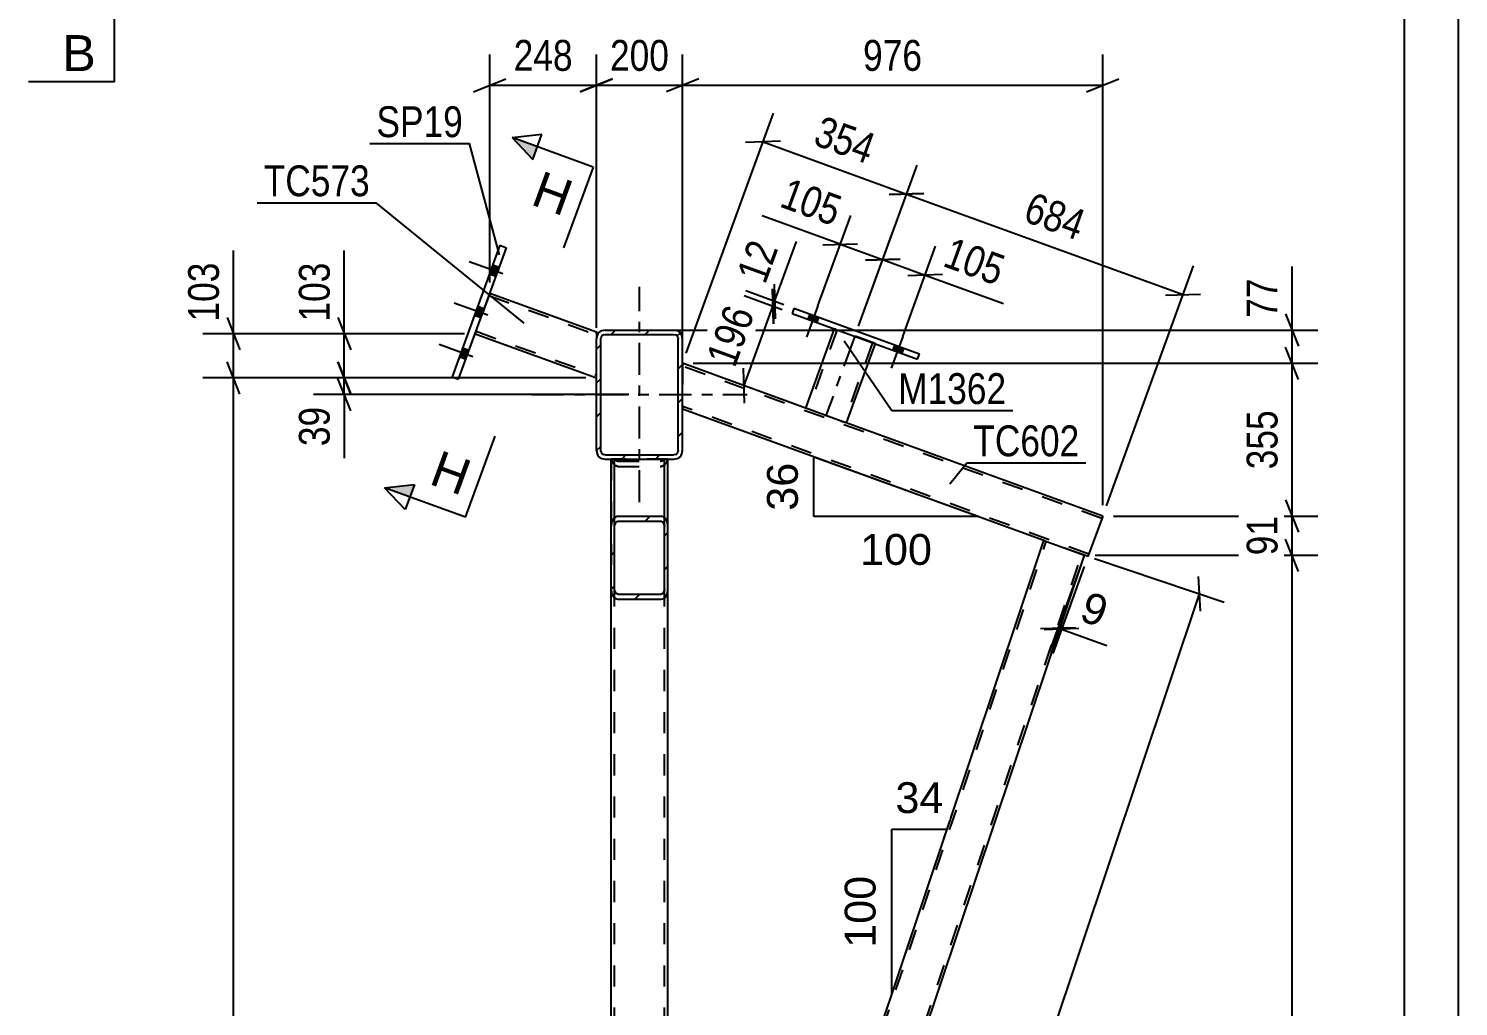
# Model space of a CAD drawing. Header units: millimetres. Extents: x -88 to 753, y -416 to 178.
# Drawn here: x 619.8 to 752.6, y -229.6 to -138.7 of the extents above; entities that cross this region are included whole.
import ezdxf

# ---------------------------------------------------------------- set-up
doc = ezdxf.new("R2010")
doc.units = ezdxf.units.MM
doc.linetypes.add('DXK_LINE_DOT2', pattern=[3.9198, 1.9599, -1.9599])
doc.linetypes.add('DXK_LINE_DOT3', pattern=[5.9187, 2.979, -0.9799, 0.9799, -0.9799])
doc.styles.add('Arial', font='ARIAL.TTF', dxfattribs={"height": 0.2})
doc.styles.add('Arial Narrow', font='ARIALN.TTF', dxfattribs={"height": 0.2})

# ---------------------------------------------------------------- blocks, each defined once
blk = doc.blocks.new('Unknown-761550090-1163')
at = {"color": 5, "linetype": 'Continuous'}
for p, q in [((752.6, -415.8), (752.6, 178.2)), ((747.6, -410.8), (747.6, 173.2))]:
    blk.add_line(p, q, dxfattribs=at)
blk = doc.blocks.new('Part-761550090-4256 - 4208')
at = {"linetype": 'Continuous'}
h = blk.add_hatch(dxfattribs=at)
h.set_pattern_fill('', scale=0.7, style=0, pattern_type=0)
h.set_pattern_definition([(45, (673.8828, -190.8086), (-1.57154, 1.57154), [])])
h.paths.add_polyline_path([(673.88, -184.97), (673.88, -190.81), (673.93, -191.17), (674.07, -191.47), (674.28, -191.67), (674.52, -191.74), (678.52, -191.74), (678.77, -191.67), (678.98, -191.47), (679.11, -191.17), (679.16, -190.81), (679.16, -184.97), (679.11, -184.61), (678.98, -184.31), (678.77, -184.11), (678.52, -184.04), (674.52, -184.04), (674.28, -184.11), (674.07, -184.31), (673.93, -184.61)])
h.paths.add_polyline_path([(674.3, -184.64), (674.4, -184.54), (674.52, -184.5), (678.52, -184.5), (678.65, -184.54), (678.75, -184.64), (678.82, -184.79), (678.84, -184.97), (678.84, -190.81), (678.82, -190.99), (678.75, -191.14), (678.65, -191.24), (678.52, -191.28), (674.52, -191.28), (674.4, -191.24), (674.3, -191.14), (674.23, -190.99), (674.2, -190.81), (674.2, -184.97), (674.23, -184.79)])
at = {"color": 2, "linetype": 'Continuous'}
for p, q in [((673.88, -184.97), (673.88, -178.74)), ((679.16, -184.97), (679.16, -178.74)), ((673.93, -184.61), (673.88, -184.97)), ((674.52, -184.04), (674.28, -184.11)), ((674.4, -184.54), (674.52, -184.5)), ((674.52, -184.04), (678.52, -184.04)), ((674.52, -184.5), (678.52, -184.5)), ((678.77, -184.11), (678.52, -184.04)), ((678.52, -184.5), (678.65, -184.54)), ((679.16, -184.97), (679.11, -184.61)), ((673.88, -190.81), (673.88, -184.97)), ((674.2, -184.97), (674.23, -184.79)), ((674.2, -190.81), (674.2, -184.97)), ((678.82, -184.79), (678.84, -184.97)), ((678.84, -190.81), (678.84, -184.97)), ((679.16, -190.81), (679.16, -184.97)), ((673.88, -190.81), (673.93, -191.17)), ((674.23, -190.99), (674.2, -190.81)), ((674.52, -191.28), (674.4, -191.24)), ((674.52, -191.28), (678.52, -191.28)), ((678.65, -191.24), (678.52, -191.28)), ((678.84, -190.81), (678.82, -190.99)), ((679.11, -191.17), (679.16, -190.81)), ((674.28, -191.67), (674.52, -191.74)), ((674.52, -191.74), (678.52, -191.74)), ((678.52, -191.74), (678.77, -191.67))]:
    blk.add_line(p, q, dxfattribs=at)
at = {"color": 7, "linetype": 'DXK_LINE_DOT2'}
for p, q in [((673.88, -178.74), (679.16, -178.74)), ((673.93, -178.82), (673.92, -178.74)), ((674.2, -190.81), (674.2, -178.74)), ((674.27, -178.74), (674.3, -178.79)), ((674.3, -178.79), (674.4, -178.9)), ((674.4, -178.9), (674.52, -178.93)), ((674.52, -178.93), (678.52, -178.93)), ((678.52, -178.93), (678.65, -178.9)), ((678.65, -178.9), (678.75, -178.79)), ((678.75, -178.79), (678.78, -178.74)), ((678.84, -190.81), (678.84, -178.74)), ((679.13, -178.74), (679.11, -178.82)), ((674.52, -179.4), (674.28, -179.33)), ((674.52, -179.4), (678.52, -179.4)), ((678.77, -179.33), (678.52, -179.4)), ((673.88, -190.81), (673.88, -184.97)), ((679.16, -190.81), (679.16, -184.97))]:
    blk.add_line(p, q, dxfattribs=at)
for centre, start, end in [((674.76, -178.63), 193.2949, 235.5336), ((678.29, -178.63), 304.4664, 346.7051)]:
    blk.add_arc(centre, 0.85, start, end, dxfattribs=at)
at = {"color": 2, "linetype": 'Continuous'}
for centre, radius, start, end in [((674.76, -184.81), 0.85, 124.4664, 166.7051), ((674.64, -184.89), 0.425, 124.4664, 166.7051), ((678.4, -184.89), 0.425, 13.2949, 55.5336), ((678.29, -184.81), 0.85, 13.2949, 55.5336), ((674.76, -190.97), 0.85, 193.2949, 235.5336), ((674.64, -190.89), 0.425, 193.2949, 235.5336), ((678.4, -190.89), 0.425, 304.4664, 346.7051), ((678.29, -190.97), 0.85, 304.4664, 346.7051)]:
    blk.add_arc(centre, radius, start, end, dxfattribs=at)
blk = doc.blocks.new('Part-761550090-4248 - 4208')
at = {"color": 7, "linetype": 'DXK_LINE_DOT2'}
for p, q in [((673.88, -178.74), (679.16, -178.74)), ((673.88, -190.81), (673.88, -178.74)), ((674.2, -294.34), (674.2, -178.74)), ((678.84, -294.34), (678.84, -178.74)), ((679.16, -190.81), (679.16, -178.74)), ((673.88, -294.34), (673.88, -282.27)), ((679.16, -294.34), (679.16, -282.27)), ((673.88, -294.34), (679.16, -294.34))]:
    blk.add_line(p, q, dxfattribs=at)
at = {"color": 2, "linetype": 'Continuous'}
for p, q in [((673.88, -282.27), (673.88, -190.81)), ((679.16, -282.27), (679.16, -190.81))]:
    blk.add_line(p, q, dxfattribs=at)
blk = doc.blocks.new('Part-761550090-4241 - 4208')
at = {"color": 7, "linetype": 'DXK_LINE_DOT2'}
for p, q in [((662.61, -163.32), (661.25, -167.08)), ((662.53, -163.54), (672.52, -167.18)), ((661.33, -166.85), (672.52, -170.92)), ((672.52, -167.07), (672.52, -166.92)), ((672.52, -171.18), (672.52, -167.54))]:
    blk.add_line(p, q, dxfattribs=at)
at = {"color": 2, "linetype": 'Continuous'}
for p, q in [((662.61, -163.32), (672.52, -166.92)), ((661.25, -167.08), (672.52, -171.18)), ((672.52, -166.92), (672.52, -166.96)), ((672.52, -166.96), (672.52, -167.07)), ((672.52, -167.07), (672.52, -167.54))]:
    blk.add_line(p, q, dxfattribs=at)
blk = doc.blocks.new('Part-761550090-4259 - 4208')
at = {"color": 7, "linetype": 'DXK_LINE_DOT2'}
for p, q in [((679.16, -178.74), (673.88, -178.74)), ((673.88, -178.74), (673.88, -188.95)), ((673.92, -178.74), (673.93, -178.82)), ((674.2, -188.95), (674.2, -178.74)), ((674.3, -178.79), (674.27, -178.74)), ((674.4, -178.9), (674.3, -178.79)), ((674.52, -178.93), (674.4, -178.9)), ((674.52, -178.93), (678.52, -178.93)), ((678.65, -178.9), (678.52, -178.93)), ((678.75, -178.79), (678.65, -178.9)), ((678.78, -178.74), (678.75, -178.79)), ((678.84, -188.95), (678.84, -178.74)), ((679.11, -178.82), (679.13, -178.74)), ((679.16, -188.95), (679.16, -178.74)), ((674.28, -179.33), (674.52, -179.4)), ((674.52, -179.4), (678.52, -179.4)), ((678.52, -179.4), (678.77, -179.33))]:
    blk.add_line(p, q, dxfattribs=at)
for centre, start, end in [((674.76, -178.63), 193.2949, 235.5336), ((678.29, -178.63), 304.4664, 346.7051)]:
    blk.add_arc(centre, 0.85, start, end, dxfattribs=at)
blk = doc.blocks.new('Part-761550090-4275 - 4208')
at = {"color": 2, "linetype": 'Continuous'}
for p, q in [((695.27, -175.19), (680.52, -169.83)), ((714.09, -186.29), (680.52, -174.09)), ((719.55, -184.01), (695.72, -175.36)), ((719.55, -184.01), (718.18, -187.77)), ((718.18, -187.77), (717.85, -187.65))]:
    blk.add_line(p, q, dxfattribs=at)
at = {"color": 7, "linetype": 'DXK_LINE_DOT2'}
for p, q in [((680.52, -169.83), (680.52, -174.09)), ((719.46, -184.24), (680.52, -170.09)), ((718.26, -187.55), (680.52, -173.83)), ((695.72, -175.36), (695.27, -175.19)), ((719.5, -184.15), (719.55, -184.01)), ((717.85, -187.65), (714.09, -186.29))]:
    blk.add_line(p, q, dxfattribs=at)
blk = doc.blocks.new('Bolt-761550090-4282 - 4208')
at = {"linetype": 'Continuous'}
for points in [[(693.16, -165.57), (692.33, -165.27), (692.16, -165.72), (692.99, -166.02)], [(701.05, -168.44), (700.22, -168.14), (700.06, -168.59), (700.89, -168.9)]]:
    blk.add_hatch(color=1, dxfattribs=at).paths.add_polyline_path(points)
at = {"color": 1, "linetype": 'Continuous'}
for p, q in [((693.08, -164.48), (692.02, -167.41)), ((692.33, -165.27), (692.16, -165.72)), ((693.16, -165.57), (692.99, -166.02)), ((700.98, -167.35), (699.91, -170.29)), ((700.22, -168.14), (700.06, -168.59)), ((701.05, -168.44), (700.89, -168.9))]:
    blk.add_line(p, q, dxfattribs=at)
blk = doc.blocks.new('Bolt-761550090-4283 - 4208')
at = {"linetype": 'Continuous'}
for points in [[(693.16, -165.57), (692.33, -165.27), (692.16, -165.72), (692.99, -166.02)], [(701.05, -168.44), (700.22, -168.14), (700.06, -168.59), (700.89, -168.9)]]:
    blk.add_hatch(color=1, dxfattribs=at).paths.add_polyline_path(points)
at = {"color": 1, "linetype": 'Continuous'}
for p, q in [((693.08, -164.48), (692.02, -167.41)), ((692.33, -165.27), (692.16, -165.72)), ((693.16, -165.57), (692.99, -166.02)), ((700.98, -167.35), (699.91, -170.29)), ((700.22, -168.14), (700.06, -168.59)), ((701.05, -168.44), (700.89, -168.9))]:
    blk.add_line(p, q, dxfattribs=at)
blk = doc.blocks.new('Bolt-761550090-4284 - 4208')
at = {"linetype": 'Continuous'}
for points in [[(663.18, -161.76), (663.48, -160.93), (662.88, -160.71), (662.58, -161.54)], [(663.18, -161.76), (663.48, -160.93), (662.88, -160.71), (662.58, -161.54)], [(663.18, -161.76), (663.48, -160.93), (662.88, -160.71), (662.58, -161.54)], [(661.78, -165.61), (662.08, -164.78), (661.48, -164.56), (661.18, -165.39)], [(661.78, -165.61), (662.08, -164.78), (661.48, -164.56), (661.18, -165.39)], [(660.38, -169.46), (660.68, -168.64), (660.08, -168.42), (659.78, -169.24)], [(660.38, -169.46), (660.68, -168.64), (660.08, -168.42), (659.78, -169.24)], [(660.38, -169.46), (660.68, -168.64), (660.08, -168.42), (659.78, -169.24)]]:
    blk.add_hatch(color=1, dxfattribs=at).paths.add_polyline_path(points)
at = {"color": 1, "linetype": 'Continuous'}
for p, q in [((663.82, -161.52), (660.7, -160.39)), ((663.82, -161.52), (660.7, -160.39)), ((663.82, -161.52), (660.7, -160.39)), ((663.48, -160.93), (662.88, -160.71)), ((663.48, -160.93), (662.88, -160.71)), ((663.48, -160.93), (662.88, -160.71)), ((663.18, -161.76), (662.58, -161.54)), ((663.18, -161.76), (662.58, -161.54)), ((663.18, -161.76), (662.58, -161.54)), ((662.42, -165.37), (659.3, -164.24)), ((662.42, -165.37), (659.3, -164.24)), ((662.08, -164.78), (661.48, -164.56)), ((662.08, -164.78), (661.48, -164.56)), ((661.78, -165.61), (661.18, -165.39)), ((661.78, -165.61), (661.18, -165.39)), ((661.02, -169.23), (657.9, -168.09)), ((661.02, -169.23), (657.9, -168.09)), ((661.02, -169.23), (657.9, -168.09)), ((660.68, -168.64), (660.08, -168.42)), ((660.68, -168.64), (660.08, -168.42)), ((660.68, -168.64), (660.08, -168.42)), ((660.38, -169.46), (659.78, -169.24)), ((660.38, -169.46), (659.78, -169.24)), ((660.38, -169.46), (659.78, -169.24))]:
    blk.add_line(p, q, dxfattribs=at)
blk = doc.blocks.new('Part-761550090-4303 - 4208')
at = {"linetype": 'Continuous'}
h = blk.add_hatch(dxfattribs=at)
h.set_pattern_fill('', scale=0.7, style=0, pattern_type=0)
h.set_pattern_definition([(45, (672.5228, -177.938), (-1.57154, 1.57154), [])])
h.paths.add_polyline_path([(672.52, -167.54), (672.52, -177.94), (672.58, -178.24), (672.76, -178.5), (673.02, -178.68), (673.32, -178.74), (679.72, -178.74), (680.03, -178.68), (680.29, -178.5), (680.46, -178.24), (680.52, -177.94), (680.52, -167.54), (680.46, -167.23), (680.29, -166.97), (680.03, -166.8), (679.72, -166.74), (673.32, -166.74), (673.02, -166.8), (672.76, -166.97), (672.58, -167.23)])
h.paths.add_polyline_path([(673.04, -167.26), (673.17, -167.17), (673.32, -167.14), (679.72, -167.14), (679.88, -167.17), (680.01, -167.26), (680.09, -167.39), (680.12, -167.54), (680.12, -177.94), (680.09, -178.09), (680.01, -178.22), (679.88, -178.31), (679.72, -178.34), (673.32, -178.34), (673.17, -178.31), (673.04, -178.22), (672.95, -178.09), (672.92, -177.94), (672.92, -167.54), (672.95, -167.39)])
at = {"color": 7, "linetype": 'DXK_LINE_DOT3'}
for p, q in [((676.52, -182.74), (676.52, -162.74)), ((666.52, -172.74), (686.52, -172.74))]:
    blk.add_line(p, q, dxfattribs=at)
at = {"color": 2, "linetype": 'Continuous'}
for p, q in [((672.58, -167.23), (672.52, -167.54)), ((673.32, -166.74), (673.02, -166.8)), ((673.17, -167.17), (673.32, -167.14)), ((673.32, -166.74), (679.72, -166.74)), ((673.32, -167.14), (679.72, -167.14)), ((680.03, -166.8), (679.72, -166.74)), ((679.72, -167.14), (679.88, -167.17)), ((680.52, -167.54), (680.46, -167.23)), ((672.52, -177.94), (672.52, -167.54)), ((672.92, -167.54), (672.95, -167.39)), ((672.92, -177.94), (672.92, -167.54)), ((680.09, -167.39), (680.12, -167.54)), ((680.12, -177.94), (680.12, -167.54)), ((680.52, -177.94), (680.52, -167.54)), ((672.52, -177.94), (672.58, -178.24)), ((672.95, -178.09), (672.92, -177.94)), ((680.12, -177.94), (680.09, -178.09)), ((680.46, -178.24), (680.52, -177.94)), ((673.02, -178.68), (673.32, -178.74)), ((673.32, -178.34), (673.17, -178.31)), ((673.32, -178.34), (679.72, -178.34)), ((673.32, -178.74), (679.72, -178.74)), ((679.88, -178.31), (679.72, -178.34)), ((679.72, -178.74), (680.03, -178.68))]:
    blk.add_line(p, q, dxfattribs=at)
for centre, radius, start, end in [((673.32, -167.54), 0.8, 112.5, 157.5), ((673.32, -167.54), 0.4, 112.5, 157.5), ((679.72, -167.54), 0.4, 22.5, 67.5), ((679.72, -167.54), 0.8, 22.5, 67.5), ((673.32, -177.94), 0.8, 202.5, 247.5), ((673.32, -177.94), 0.4, 202.5, 247.5), ((679.72, -177.94), 0.4, 292.5, 337.5), ((679.72, -177.94), 0.8, 292.5, 337.5)]:
    blk.add_arc(centre, radius, start, end, dxfattribs=at)
blk = doc.blocks.new('Part-761550090-4310 - 4208')
at = {"color": 2, "linetype": 'Continuous'}
for p, q in [((690.86, -164.74), (690.7, -165.19)), ((690.7, -165.19), (702.35, -169.43)), ((702.52, -168.98), (690.86, -164.74)), ((702.35, -169.43), (702.52, -168.98))]:
    blk.add_line(p, q, dxfattribs=at)
blk = doc.blocks.new('Part-761550090-4329 - 4208')
at = {"color": 2, "linetype": 'Continuous'}
for p, q in [((679.16, -290.43), (714.09, -186.29)), ((714.09, -186.29), (717.85, -187.65)), ((680.52, -298.96), (717.85, -187.65))]:
    blk.add_line(p, q, dxfattribs=at)
at = {"color": 7, "linetype": 'DXK_LINE_DOT2'}
for p, q in [((679.16, -291.19), (714.31, -186.37)), ((680.52, -298.2), (717.62, -187.57)), ((679.16, -294.34), (679.16, -290.43)), ((679.72, -294.34), (679.16, -294.34)), ((680.03, -294.4), (679.72, -294.34)), ((679.72, -294.34), (680.03, -294.4)), ((680.03, -294.4), (679.72, -294.34)), ((679.72, -294.34), (680.03, -294.4)), ((680.52, -295.14), (680.46, -294.83)), ((680.46, -294.83), (680.52, -295.14)), ((680.52, -295.14), (680.46, -294.83)), ((680.46, -294.83), (680.52, -295.14)), ((680.52, -298.96), (680.52, -295.14))]:
    blk.add_line(p, q, dxfattribs=at)
blk.add_arc((679.72, -295.14), 0.8, 22.5, 67.5, dxfattribs=at)
blk.add_arc((679.72, -295.14), 0.8, 22.5, 67.5, dxfattribs=at)
blk.add_arc((679.72, -295.14), 0.8, 22.5, 67.5, dxfattribs=at)
blk.add_arc((679.72, -295.14), 0.8, 22.5, 67.5, dxfattribs=at)
blk = doc.blocks.new('Part-761550090-4334 - 4208')
at = {"color": 2, "linetype": 'Continuous'}
for p, q in [((663.55, -158.87), (659.11, -171.09)), ((659.71, -171.3), (664.15, -159.09)), ((663.55, -158.87), (664.15, -159.09)), ((659.11, -171.09), (659.71, -171.3))]:
    blk.add_line(p, q, dxfattribs=at)
blk = doc.blocks.new('Part-761550090-4344 - 4208')
at = {"color": 2, "linetype": 'Continuous'}
for p, q in [((691.97, -173.99), (694.65, -166.62)), ((698.4, -167.99), (695.72, -175.36)), ((695.27, -175.19), (691.97, -173.99)), ((695.69, -175.34), (695.27, -175.19)), ((695.72, -175.36), (695.69, -175.34))]:
    blk.add_line(p, q, dxfattribs=at)
at = {"color": 7, "linetype": 'DXK_LINE_DOT2'}
for p, q in [((694.87, -166.7), (692.19, -174.07)), ((698.41, -167.99), (694.65, -166.62)), ((694.65, -166.62), (694.65, -166.62)), ((694.65, -166.62), (694.65, -166.62)), ((698.18, -167.91), (695.5, -175.27)), ((698.4, -167.99), (698.41, -167.99)), ((698.41, -167.99), (698.4, -167.99)), ((692.19, -174.07), (692.21, -174.08)), ((695.27, -175.19), (695.59, -175.31))]:
    blk.add_line(p, q, dxfattribs=at)
at = {"color": 7, "linetype": 'DXK_LINE_DOT3'}
blk.add_line((696.53, -167.31), (693.84, -174.67), dxfattribs=at)
blk = doc.blocks.new('StraightDimension-761550090-17357 - 4208')
at = {"color": 7, "linetype": 'Continuous'}
for p, q in [((717.51, -188.59), (714.58, -196.66)), ((717.84, -188.71), (714.91, -196.78)), ((713.78, -194.45), (717.01, -194.35)), ((717.34, -194.47), (714.11, -194.57)), ((715.4, -194.4), (715.73, -194.52))]:
    blk.add_line(p, q, dxfattribs=at)
at = {"color": 0}
blk.add_wipeout([(719.69, -195.17), (721.13, -191.22), (717.91, -190.05), (716.48, -194)], dxfattribs=at)
at = {"color": 7, "linetype": 'Continuous'}
blk.add_line((715.73, -194.52), (719.93, -196.05), dxfattribs=at)
blk.add_line((715.73, -194.52), (719.93, -196.05), dxfattribs=at)
at = {"color": 3, "style": 'Arial'}
blk.add_text('9', height=2.87, rotation=-19.9733, dxfattribs=at).set_placement((717.25, -193.64))
blk = doc.blocks.new('AngleDimension-761550090-17528 - 4208')
at = {"color": 7, "linetype": 'Continuous'}
for p, q in [((695.13, -179.41), (692.73, -178.54)), ((692.73, -184.05), (692.73, -178.54)), ((707.97, -184.05), (692.73, -178.54)), ((707.97, -184.05), (692.73, -184.05))]:
    blk.add_line(p, q, dxfattribs=at)
at = {"color": 0}
for points in [[(691.83, -178.47), (687.63, -178.47), (687.63, -184.12), (691.83, -184.12)], [(704.29, -189.15), (704.29, -184.95), (696.41, -184.95), (696.41, -189.15)]]:
    blk.add_wipeout(points, dxfattribs=at)
at = {"color": 3, "style": 'Arial'}
blk.add_text('36', height=2.865, rotation=90.0002, dxfattribs=at).set_placement((691.23, -183.52))
blk.add_text('100', height=2.865, dxfattribs=at).set_placement((697.01, -188.55))
blk = doc.blocks.new('AngleDimension-761550090-17495 - 4208')
at = {"color": 7, "linetype": 'Continuous'}
for p, q in [((699.95, -213.1), (705.1, -213.1)), ((699.95, -228.46), (705.1, -213.1)), ((699.95, -228.46), (699.95, -213.1)), ((704.79, -214), (705.1, -213.1))]:
    blk.add_line(p, q, dxfattribs=at)
at = {"color": 0}
for points in [[(705.34, -212.2), (705.34, -208), (699.7, -208), (699.7, -212.2)], [(699.05, -216.84), (694.85, -216.84), (694.85, -224.71), (699.05, -224.71)]]:
    blk.add_wipeout(points, dxfattribs=at)
at = {"color": 3, "style": 'Arial'}
blk.add_text('34', height=2.865, dxfattribs=at).set_placement((700.3, -211.6))
blk.add_text('100', height=2.865, rotation=90.0002, dxfattribs=at).set_placement((698.45, -224.11))
blk = doc.blocks.new('StraightDimension-761550090-17427 - 4208')
at = {"color": 7, "linetype": 'Continuous'}
for p, q in [((737.14, -166.74), (737.14, -160.83)), ((737.14, -166.74), (737.14, -160.83)), ((736.54, -165.24), (737.74, -168.24)), ((677.52, -166.74), (739.54, -166.74)), ((737.14, -169.83), (737.14, -166.74)), ((737.74, -171.33), (736.54, -168.33)), ((681.52, -169.83), (739.54, -169.83))]:
    blk.add_line(p, q, dxfattribs=at)
at = {"color": 0}
blk.add_wipeout([(736.39, -161.36), (732.19, -161.36), (732.19, -166.21), (736.39, -166.21)], dxfattribs=at)
at = {"color": 3, "style": 'Arial Narrow'}
blk.add_text('77', height=2.863, rotation=90.0002, dxfattribs=at).set_placement((735.79, -165.61))
blk = doc.blocks.new('StraightDimension-761550090-14251 - 4208')
at = {"color": 7, "linetype": 'Continuous'}
for p, q in [((689.92, -164.4), (686.39, -163.11)), ((688.96, -166.15), (688.86, -162.92)), ((689.02, -162.47), (689.12, -165.7)), ((689.76, -164.85), (686.23, -163.56)), ((688.91, -164.54), (689.07, -164.08))]:
    blk.add_line(p, q, dxfattribs=at)
at = {"color": 0}
blk.add_wipeout([(690.21, -158.77), (686.26, -157.34), (684.6, -161.9), (688.55, -163.34)], dxfattribs=at)
at = {"color": 7, "linetype": 'Continuous'}
blk.add_line((689.07, -164.08), (691.09, -158.53), dxfattribs=at)
blk.add_line((689.07, -164.08), (691.09, -158.53), dxfattribs=at)
at = {"color": 3, "style": 'Arial Narrow'}
blk.add_text('12', height=2.863, rotation=69.9983, dxfattribs=at).set_placement((688.19, -162.57))
blk = doc.blocks.new('StraightDimension-761550090-14123 - 4208')
at = {"color": 7, "linetype": 'Continuous'}
for p, q in [((693.08, -164.48), (696.14, -156.09)), ((696.87, -166.37), (700.09, -157.52)), ((693.55, -158.82), (696.78, -158.72)), ((695.16, -158.77), (699.11, -160.2)), ((700.73, -160.15), (697.5, -160.25))]:
    blk.add_line(p, q, dxfattribs=at)
at = {"color": 0}
blk.add_wipeout([(694.93, -157.88), (696.36, -153.94), (690.08, -151.65), (688.65, -155.6)], dxfattribs=at)
at = {"color": 7, "linetype": 'Continuous'}
blk.add_line((695.16, -158.77), (687.9, -156.12), dxfattribs=at)
blk.add_line((695.16, -158.77), (687.9, -156.12), dxfattribs=at)
at = {"color": 3, "style": 'Arial Narrow'}
blk.add_text('105', height=2.863, rotation=-20.002, dxfattribs=at).set_placement((689.42, -155.24))
blk = doc.blocks.new('StraightDimension-761550090-13910 - 4208')
at = {"color": 7, "linetype": 'Continuous'}
for p, q in [((696.87, -166.37), (702.3, -151.43)), ((702.94, -154.06), (699.71, -154.16)), ((701.32, -154.11), (727.02, -163.45)), ((719.89, -183.07), (727.99, -160.77)), ((725.4, -163.5), (728.63, -163.4))]:
    blk.add_line(p, q, dxfattribs=at)
at = {"color": 0}
blk.add_wipeout([(717.57, -159.22), (719, -155.27), (712.72, -152.98), (711.29, -156.93)], dxfattribs=at)
at = {"color": 3, "style": 'Arial Narrow'}
blk.add_text('684', height=2.863, rotation=-19.9733, dxfattribs=at).set_placement((712.05, -156.57))
blk = doc.blocks.new('StraightDimension-761550090-17339 - 4208')
at = {"color": 7, "linetype": 'Continuous'}
for p, q in [((638.8, -167.08), (638.8, -159.34)), ((638.8, -167.08), (638.8, -159.34)), ((638.2, -165.58), (639.4, -168.58)), ((660.25, -167.08), (635.95, -167.08)), ((638.8, -171.18), (638.8, -167.08)), ((639.4, -172.68), (638.2, -169.68)), ((671.52, -171.18), (635.95, -171.18))]:
    blk.add_line(p, q, dxfattribs=at)
at = {"color": 0}
blk.add_wipeout([(638.05, -159.87), (633.85, -159.87), (633.85, -166.55), (638.05, -166.55)], dxfattribs=at)
at = {"color": 3, "style": 'Arial Narrow'}
blk.add_text('103', height=2.863, rotation=90.0002, dxfattribs=at).set_placement((637.45, -165.95))
blk = doc.blocks.new('StraightDimension-761550090-17430 - 4208')
at = {"color": 7, "linetype": 'Continuous'}
for p, q in [((737.74, -189.15), (736.54, -186.15)), ((718.85, -187.65), (739.54, -187.65)), ((737.14, -294.34), (737.14, -187.65)), ((736.54, -292.84), (737.74, -295.84)), ((677.52, -294.34), (739.54, -294.34))]:
    blk.add_line(p, q, dxfattribs=at)
at = {"color": 0}
blk.add_wipeout([(736.39, -236.74), (732.19, -236.74), (732.19, -245.25), (736.39, -245.25)], dxfattribs=at)
at = {"color": 3, "style": 'Arial Narrow'}
blk.add_text('2667', height=2.863, rotation=90.0002, dxfattribs=at).set_placement((735.79, -244.65))
blk = doc.blocks.new('StraightDimension-761550090-13864 - 4208')
at = {"color": 7, "linetype": 'Continuous'}
for p, q in [((672.52, -166.54), (672.52, -141.16)), ((680.52, -168.83), (680.52, -141.16)), ((671.02, -144.61), (674.02, -143.41)), ((682.02, -143.41), (679.02, -144.61)), ((672.52, -144.01), (680.52, -144.01))]:
    blk.add_line(p, q, dxfattribs=at)
at = {"color": 0}
blk.add_wipeout([(679.86, -143.26), (679.86, -139.06), (673.18, -139.06), (673.18, -143.26)], dxfattribs=at)
at = {"color": 3, "style": 'Arial Narrow'}
blk.add_text('200', height=2.863, dxfattribs=at).set_placement((673.78, -142.66))
blk = doc.blocks.new('StraightDimension-761550090-13911 - 4208')
at = {"color": 7, "linetype": 'Continuous'}
for p, q in [((680.86, -168.89), (688.97, -146.59)), ((689.61, -149.21), (686.38, -149.32)), ((688, -149.27), (701.32, -154.11)), ((696.87, -166.37), (702.3, -151.43)), ((699.71, -154.16), (702.94, -154.06))]:
    blk.add_line(p, q, dxfattribs=at)
at = {"color": 0}
blk.add_wipeout([(698.06, -152.12), (699.49, -148.18), (693.21, -145.89), (691.77, -149.84)], dxfattribs=at)
at = {"color": 3, "style": 'Arial Narrow'}
blk.add_text('354', height=2.863, rotation=-19.9733, dxfattribs=at).set_placement((692.54, -149.48))
blk = doc.blocks.new('StraightDimension-761550090-13802 - 4208')
at = {"color": 7, "linetype": 'Continuous'}
for p, q in [((649.09, -167.08), (649.09, -159.34)), ((649.09, -167.08), (649.09, -159.34)), ((648.49, -165.58), (649.69, -168.58)), ((660.25, -167.08), (646.24, -167.08)), ((649.09, -171.18), (649.09, -167.08)), ((649.69, -172.68), (648.49, -169.68)), ((671.52, -171.18), (646.24, -171.18))]:
    blk.add_line(p, q, dxfattribs=at)
at = {"color": 0}
blk.add_wipeout([(648.34, -159.87), (644.14, -159.87), (644.14, -166.55), (648.34, -166.55)], dxfattribs=at)
at = {"color": 3, "style": 'Arial Narrow'}
blk.add_text('103', height=2.863, rotation=90.0002, dxfattribs=at).set_placement((647.74, -165.95))
blk = doc.blocks.new('StraightDimension-761550090-13803 - 4208')
at = {"color": 7, "linetype": 'Continuous'}
for p, q in [((648.49, -169.68), (649.69, -172.68)), ((671.52, -171.18), (646.24, -171.18)), ((649.69, -174.24), (648.49, -171.24)), ((649.09, -172.74), (649.09, -171.18)), ((675.52, -172.74), (646.24, -172.74)), ((649.09, -172.74), (649.09, -178.64)), ((649.09, -172.74), (649.09, -178.64))]:
    blk.add_line(p, q, dxfattribs=at)
at = {"color": 0}
blk.add_wipeout([(648.34, -173.26), (644.14, -173.26), (644.14, -178.12), (648.34, -178.12)], dxfattribs=at)
at = {"color": 3, "style": 'Arial Narrow'}
blk.add_text('39', height=2.863, rotation=90.0002, dxfattribs=at).set_placement((647.74, -177.52))
blk = doc.blocks.new('StraightDimension-761550090-13863 - 4208')
at = {"color": 7, "linetype": 'Continuous'}
for p, q in [((680.52, -168.83), (680.52, -141.16)), ((719.55, -183.01), (719.55, -141.16)), ((682.02, -143.41), (679.02, -144.61)), ((718.05, -144.61), (721.05, -143.41)), ((680.52, -144.01), (719.55, -144.01))]:
    blk.add_line(p, q, dxfattribs=at)
at = {"color": 0}
blk.add_wipeout([(703.38, -143.26), (703.38, -139.06), (696.69, -139.06), (696.69, -143.26)], dxfattribs=at)
at = {"color": 3, "style": 'Arial Narrow'}
blk.add_text('976', height=2.863, dxfattribs=at).set_placement((697.29, -142.66))
blk = doc.blocks.new('StraightDimension-761550090-13865 - 4208')
at = {"color": 7, "linetype": 'Continuous'}
for p, q in [((662.61, -162.32), (662.61, -141.16)), ((672.52, -166.54), (672.52, -141.16)), ((661.11, -144.61), (664.11, -143.41)), ((674.02, -143.41), (671.02, -144.61)), ((662.61, -144.01), (672.52, -144.01))]:
    blk.add_line(p, q, dxfattribs=at)
at = {"color": 0}
blk.add_wipeout([(670.91, -143.26), (670.91, -139.06), (664.23, -139.06), (664.23, -143.26)], dxfattribs=at)
at = {"color": 3, "style": 'Arial Narrow'}
blk.add_text('248', height=2.863, dxfattribs=at).set_placement((664.83, -142.66))
blk = doc.blocks.new('StraightDimension-761550090-14122 - 4208')
at = {"color": 7, "linetype": 'Continuous'}
for p, q in [((696.87, -166.37), (700.09, -157.52)), ((700.98, -167.35), (704.03, -158.96)), ((697.5, -160.25), (700.73, -160.15)), ((699.11, -160.2), (703.06, -161.64)), ((704.67, -161.59), (701.44, -161.69))]:
    blk.add_line(p, q, dxfattribs=at)
at = {"color": 0}
blk.add_wipeout([(710.09, -163.4), (711.53, -159.45), (705.24, -157.17), (703.81, -161.11)], dxfattribs=at)
at = {"color": 7, "linetype": 'Continuous'}
blk.add_line((703.06, -161.64), (710.33, -164.28), dxfattribs=at)
blk.add_line((703.06, -161.64), (710.33, -164.28), dxfattribs=at)
at = {"color": 3, "style": 'Arial Narrow'}
blk.add_text('105', height=2.863, rotation=-20.002, dxfattribs=at).set_placement((704.58, -160.76))
blk = doc.blocks.new('StraightDimension-761550090-14252 - 4208')
at = {"color": 7, "linetype": 'Continuous'}
for p, q in [((688.86, -162.92), (688.96, -166.15)), ((689.76, -164.85), (686.23, -163.56)), ((686.23, -171.9), (688.91, -164.54)), ((691.03, -173.65), (683.55, -170.93)), ((686.28, -173.52), (686.18, -170.29))]:
    blk.add_line(p, q, dxfattribs=at)
at = {"color": 0}
blk.add_wipeout([(688.01, -164.82), (684.06, -163.38), (681.77, -169.67), (685.72, -171.1)], dxfattribs=at)
at = {"color": 3, "style": 'Arial Narrow'}
blk.add_text('196', height=2.863, rotation=69.9983, dxfattribs=at).set_placement((685.36, -170.33))
blk = doc.blocks.new('StraightDimension-761550090-17340 - 4208')
at = {"color": 7, "linetype": 'Continuous'}
for p, q in [((639.4, -172.68), (638.2, -169.68)), ((671.52, -171.18), (635.95, -171.18)), ((638.8, -306.34), (638.8, -171.18)), ((638.2, -304.84), (639.4, -307.84)), ((675.52, -306.34), (635.95, -306.34))]:
    blk.add_line(p, q, dxfattribs=at)
at = {"color": 0}
blk.add_wipeout([(638.05, -234.5), (633.85, -234.5), (633.85, -243.02), (638.05, -243.02)], dxfattribs=at)
at = {"color": 3, "style": 'Arial Narrow'}
blk.add_text('3379', height=2.863, rotation=90.0002, dxfattribs=at).set_placement((637.45, -242.42))
blk = doc.blocks.new('StraightDimension-761550090-17428 - 4208')
at = {"color": 7, "linetype": 'Continuous'}
for p, q in [((737.74, -171.33), (736.54, -168.33)), ((681.52, -169.83), (739.54, -169.83)), ((737.14, -184.01), (737.14, -169.83)), ((736.54, -182.51), (737.74, -185.51)), ((720.55, -184.01), (739.54, -184.01))]:
    blk.add_line(p, q, dxfattribs=at)
at = {"color": 0}
blk.add_wipeout([(736.39, -173.58), (732.19, -173.58), (732.19, -180.27), (736.39, -180.27)], dxfattribs=at)
at = {"color": 3, "style": 'Arial Narrow'}
blk.add_text('355', height=2.863, rotation=90.0002, dxfattribs=at).set_placement((735.79, -179.67))
blk = doc.blocks.new('StraightDimension-761550090-17429 - 4208')
at = {"color": 7, "linetype": 'Continuous'}
for p, q in [((736.54, -182.51), (737.74, -185.51)), ((720.55, -184.01), (739.54, -184.01)), ((737.14, -187.65), (737.14, -184.01)), ((737.74, -189.15), (736.54, -186.15)), ((718.85, -187.65), (739.54, -187.65))]:
    blk.add_line(p, q, dxfattribs=at)
at = {"color": 0}
blk.add_wipeout([(736.39, -183.41), (732.19, -183.41), (732.19, -188.26), (736.39, -188.26)], dxfattribs=at)
at = {"color": 3, "style": 'Arial Narrow'}
blk.add_text('91', height=2.863, rotation=90.0002, dxfattribs=at).set_placement((735.79, -187.66))
blk = doc.blocks.new('StraightDimension-761550090-17509 - 4208')
at = {"color": 7, "linetype": 'Continuous'}
for p, q in [((718.8, -187.97), (730.83, -192.01)), ((728.65, -192.86), (728.46, -189.63)), ((691.23, -302.55), (728.56, -191.24)), ((681.47, -299.28), (693.51, -303.31)), ((691.14, -300.93), (691.32, -304.16))]:
    blk.add_line(p, q, dxfattribs=at)
at = {"color": 0}
blk.add_wipeout([(710.79, -241.87), (706.8, -240.54), (703.59, -250.11), (707.58, -251.44)], dxfattribs=at)
at = {"color": 3, "style": 'Arial'}
blk.add_text('2935', height=2.865, rotation=71.4593, dxfattribs=at).set_placement((707.2, -250.68))
blk = doc.blocks.new('SectionMark-761550090-3241 - 1684')
at = {"color": 6, "linetype": 'Continuous'}
for q in [(627.76, -135.69), (619.76, -143.69)]:
    blk.add_line((627.76, -143.69), q, dxfattribs=at)
at = {"color": 0, "linetype": 'Continuous'}
blk.add_wipeout([(626.01, -142.69), (626.01, -139.19), (622.9, -139.19), (622.9, -142.69)], dxfattribs=at)
at = {"color": 3, "linetype": 'Continuous', "style": 'Arial'}
blk.add_text('B', height=3.34, dxfattribs=at).set_placement((622.9, -142.69))
blk = doc.blocks.new('Mark-761550090-4237 - 4208')
at = {"color": 0}
blk.add_wipeout([(651.47, -154.31), (651.47, -151.31), (641.61, -151.31), (641.61, -154.31)], dxfattribs=at)
blk.add_wipeout([(651.47, -154.31), (651.47, -151.31), (641.61, -151.31), (641.61, -154.31)], dxfattribs=at)
at = {"color": 30, "linetype": 'Continuous'}
for p in [(641.01, -154.91), (665.8, -166.1)]:
    blk.add_line(p, (652.07, -154.91), dxfattribs=at)
at = {"color": 3, "style": 'Arial Narrow'}
blk.add_text('TC573', height=2.863, dxfattribs=at).set_placement((641.61, -154.31))
blk = doc.blocks.new('Mark-761550090-4271 - 4208')
at = {"color": 0}
blk.add_wipeout([(717.4, -178.46), (717.4, -175.46), (707.53, -175.46), (707.53, -178.46)], dxfattribs=at)
blk.add_wipeout([(717.4, -178.46), (717.4, -175.46), (707.53, -175.46), (707.53, -178.46)], dxfattribs=at)
at = {"color": 30, "linetype": 'Continuous'}
for p, q in [((705.35, -181.03), (706.93, -179.06)), ((706.93, -179.06), (718, -179.06))]:
    blk.add_line(p, q, dxfattribs=at)
at = {"color": 3, "style": 'Arial Narrow'}
blk.add_text('TC602', height=2.863, dxfattribs=at).set_placement((707.53, -178.46))
blk = doc.blocks.new('Mark-761550090-4330 - 4208')
at = {"color": 0}
blk.add_wipeout([(660.12, -148.82), (660.12, -145.82), (652.08, -145.82), (652.08, -148.82)], dxfattribs=at)
blk.add_wipeout([(660.12, -148.82), (660.12, -145.82), (652.08, -145.82), (652.08, -148.82)], dxfattribs=at)
at = {"color": 30, "linetype": 'Continuous'}
for p in [(651.48, -149.42), (663.5, -159.75)]:
    blk.add_line(p, (660.72, -149.42), dxfattribs=at)
at = {"color": 3, "style": 'Arial Narrow'}
blk.add_text('SP19', height=2.863, dxfattribs=at).set_placement((652.08, -148.82))
blk = doc.blocks.new('Mark-761550090-4340 - 4208')
at = {"color": 0}
blk.add_wipeout([(710.6, -173.61), (710.6, -170.61), (700.55, -170.61), (700.55, -173.61)], dxfattribs=at)
blk.add_wipeout([(710.6, -173.61), (710.6, -170.61), (700.55, -170.61), (700.55, -173.61)], dxfattribs=at)
at = {"color": 30, "linetype": 'Continuous'}
for p, q in [((695.54, -167.75), (699.95, -174.21)), ((699.95, -174.21), (711.2, -174.21))]:
    blk.add_line(p, q, dxfattribs=at)
at = {"color": 3, "style": 'Arial Narrow'}
blk.add_text('M1362', height=2.863, dxfattribs=at).set_placement((700.55, -173.61))
blk = doc.blocks.new('SectionMark-761550090-4569 - 4208')
at = {"linetype": 'Continuous'}
for points in [[(667.03, -149.72), (666.61, -150.89), (664.68, -148.86)], [(655.62, -181.07), (655.19, -182.25), (652.84, -181.39)]]:
    blk.add_hatch(color=6, dxfattribs=at).paths.add_polyline_path(points)
at = {"color": 6, "linetype": 'Continuous'}
for p, q in [((664.68, -148.86), (667.46, -148.54)), ((666.61, -150.89), (667.46, -148.54)), ((664.68, -148.86), (666.61, -150.89)), ((652.84, -181.39), (655.62, -181.07)), ((654.76, -183.42), (652.84, -181.39)), ((655.62, -181.07), (654.76, -183.42))]:
    blk.add_line(p, q, dxfattribs=at)
at = {"color": 0, "linetype": 'Continuous'}
for points in [[(669.47, -156.19), (670.66, -152.9), (667.5, -151.75), (666.3, -155.04)], [(660.02, -182.14), (661.22, -178.86), (658.05, -177.7), (656.85, -180.99)]]:
    blk.add_wipeout(points, dxfattribs=at)
at = {"color": 6, "linetype": 'Continuous'}
for p, q in [((672.2, -151.6), (664.68, -148.86)), ((672.2, -151.6), (669.47, -159.11)), ((660.36, -184.13), (663.1, -176.61)), ((660.36, -184.13), (652.84, -181.39))]:
    blk.add_line(p, q, dxfattribs=at)
at = {"color": 3, "linetype": 'Continuous', "style": 'Arial'}
for p in [(666.3, -155.04), (656.85, -180.99)]:
    blk.add_text('H', height=3.34, rotation=-20.002, dxfattribs=at).set_placement(p)

msp = doc.modelspace()

# ---------------------------------------------------------------- block references
for name in ['Unknown-761550090-1163', 'Part-761550090-4334 - 4208', 'Bolt-761550090-4284 - 4208', 'Part-761550090-4241 - 4208', 'Part-761550090-4303 - 4208', 'Bolt-761550090-4282 - 4208', 'Bolt-761550090-4283 - 4208', 'Part-761550090-4310 - 4208', 'Part-761550090-4344 - 4208', 'Part-761550090-4275 - 4208', 'Part-761550090-4256 - 4208', 'Part-761550090-4248 - 4208', 'Part-761550090-4259 - 4208', 'Part-761550090-4329 - 4208']:
    msp.add_blockref(name, (0, 0))

# ---------------------------------------------------------------- next in the draw order: block references
for name in ['SectionMark-761550090-3241 - 1684', 'StraightDimension-761550090-17339 - 4208', 'StraightDimension-761550090-17427 - 4208', 'AngleDimension-761550090-17528 - 4208', 'StraightDimension-761550090-17357 - 4208', 'AngleDimension-761550090-17495 - 4208']:
    msp.add_blockref(name, (0, 0))

# ---------------------------------------------------------------- next in the draw order: block references
for name in ['StraightDimension-761550090-13864 - 4208', 'StraightDimension-761550090-14251 - 4208', 'StraightDimension-761550090-17430 - 4208']:
    msp.add_blockref(name, (0, 0))

# ---------------------------------------------------------------- next in the draw order: block references
for name in ['StraightDimension-761550090-14123 - 4208', 'StraightDimension-761550090-13802 - 4208']:
    msp.add_blockref(name, (0, 0))

# ---------------------------------------------------------------- next in the draw order: block references
for name in ['StraightDimension-761550090-13865 - 4208', 'StraightDimension-761550090-13910 - 4208', 'StraightDimension-761550090-13803 - 4208']:
    msp.add_blockref(name, (0, 0))

# ---------------------------------------------------------------- next in the draw order: block references
for name in ['StraightDimension-761550090-13911 - 4208', 'Mark-761550090-4237 - 4208', 'StraightDimension-761550090-17340 - 4208']:
    msp.add_blockref(name, (0, 0))

# ---------------------------------------------------------------- next in the draw order: block references
for name in ['StraightDimension-761550090-13863 - 4208', 'Mark-761550090-4330 - 4208']:
    msp.add_blockref(name, (0, 0))

# ---------------------------------------------------------------- next in the draw order: block references
for name in ['SectionMark-761550090-4569 - 4208', 'StraightDimension-761550090-14122 - 4208', 'StraightDimension-761550090-14252 - 4208']:
    msp.add_blockref(name, (0, 0))

# ---------------------------------------------------------------- next in the draw order: block references
msp.add_blockref('StraightDimension-761550090-17428 - 4208', (0, 0))

# ---------------------------------------------------------------- next in the draw order: block references
for name in ['Mark-761550090-4340 - 4208', 'Mark-761550090-4271 - 4208', 'StraightDimension-761550090-17429 - 4208']:
    msp.add_blockref(name, (0, 0))

# ---------------------------------------------------------------- next in the draw order: block references
msp.add_blockref('StraightDimension-761550090-17509 - 4208', (0, 0))

doc.saveas('drawing.dxf')
